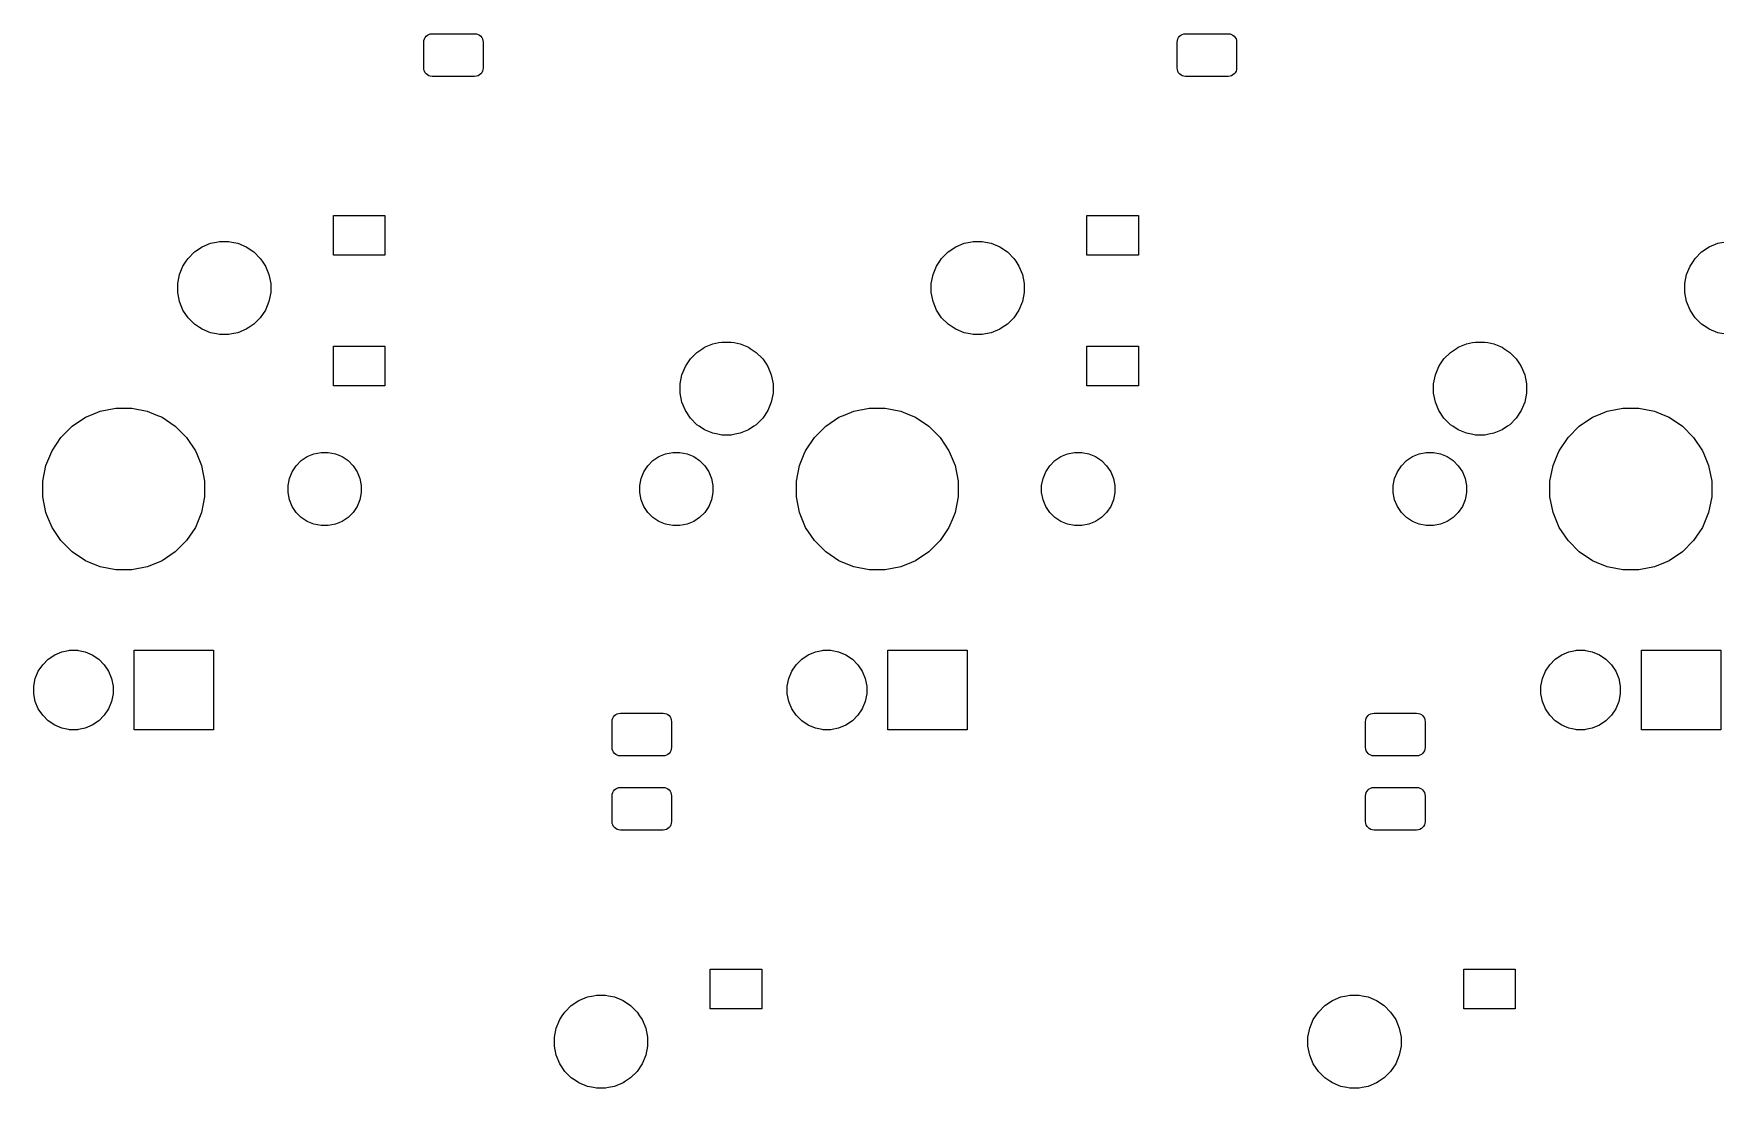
# Model space of a CAD drawing. Extents: x -9 to 373, y -109 to 9.
# Drawn here: x 245.38 to 288.06, y -77.06 to -50.41 of the extents above; entities that cross this region are included whole.
import ezdxf

# ---------------------------------------------------------------- set-up
doc = ezdxf.new("R2010")
doc.units = 0
doc.layers.add('BLACK', color=7, linetype='CONTINUOUS')

msp = doc.modelspace()

# ---------------------------------------------------------------- linework, layer by layer
at = {"layer": 'BLACK', "linetype": 'CONTINUOUS'}
for p, q in [((255.233, -50.6181), (255.238, -50.5718)), ((255.233, -51.2694), (255.233, -50.6181)), ((255.238, -50.5718), (255.25, -50.5331)), ((255.25, -50.5331), (255.269, -50.4975)), ((255.269, -50.4975), (255.294, -50.4662)), ((255.294, -50.4662), (255.326, -50.4406)), ((255.326, -50.4406), (255.361, -50.4215)), ((255.361, -50.4215), (255.4, -50.4098)), ((255.4, -50.4098), (255.446, -50.4052)), ((255.446, -50.4052), (256.522, -50.4052)), ((256.522, -50.4052), (256.569, -50.4098)), ((256.569, -50.4098), (256.608, -50.4215)), ((256.608, -50.4215), (256.643, -50.4406)), ((256.643, -50.4406), (256.674, -50.4662)), ((256.674, -50.4662), (256.7, -50.4975)), ((256.7, -50.4975), (256.719, -50.5331)), ((256.719, -50.5331), (256.731, -50.5718)), ((256.731, -50.5718), (256.735, -50.6181)), ((256.735, -50.6181), (256.735, -51.2694)), ((274.283, -50.6181), (274.288, -50.5718)), ((274.283, -51.2694), (274.283, -50.6181)), ((274.288, -50.5718), (274.3, -50.5331)), ((274.3, -50.5331), (274.319, -50.4975)), ((274.319, -50.4975), (274.344, -50.4662)), ((274.344, -50.4662), (274.376, -50.4406)), ((274.376, -50.4406), (274.411, -50.4215)), ((274.411, -50.4215), (274.45, -50.4098)), ((274.45, -50.4098), (274.496, -50.4052)), ((274.496, -50.4052), (275.572, -50.4052)), ((275.572, -50.4052), (275.619, -50.4098)), ((275.619, -50.4098), (275.658, -50.4215)), ((275.658, -50.4215), (275.693, -50.4406)), ((275.693, -50.4406), (275.724, -50.4662)), ((275.724, -50.4662), (275.75, -50.4975)), ((275.75, -50.4975), (275.769, -50.5331)), ((275.769, -50.5331), (275.781, -50.5718)), ((275.781, -50.5718), (275.785, -50.6181)), ((275.785, -50.6181), (275.785, -51.2694)), ((255.238, -51.3157), (255.233, -51.2694)), ((255.25, -51.3544), (255.238, -51.3157)), ((255.269, -51.39), (255.25, -51.3544)), ((255.294, -51.4213), (255.269, -51.39)), ((255.326, -51.4469), (255.294, -51.4213)), ((255.361, -51.466), (255.326, -51.4469)), ((255.4, -51.4777), (255.361, -51.466)), ((255.446, -51.4823), (255.4, -51.4777)), ((256.522, -51.4823), (255.446, -51.4823)), ((256.569, -51.4777), (256.522, -51.4823)), ((256.608, -51.466), (256.569, -51.4777)), ((256.643, -51.4469), (256.608, -51.466)), ((256.674, -51.4213), (256.643, -51.4469)), ((256.7, -51.39), (256.674, -51.4213)), ((256.719, -51.3544), (256.7, -51.39)), ((256.731, -51.3157), (256.719, -51.3544)), ((256.735, -51.2694), (256.731, -51.3157)), ((274.288, -51.3157), (274.283, -51.2694)), ((274.3, -51.3544), (274.288, -51.3157)), ((274.319, -51.39), (274.3, -51.3544)), ((274.344, -51.4213), (274.319, -51.39)), ((274.376, -51.4469), (274.344, -51.4213)), ((274.411, -51.466), (274.376, -51.4469)), ((274.45, -51.4777), (274.411, -51.466)), ((274.496, -51.4823), (274.45, -51.4777)), ((275.572, -51.4823), (274.496, -51.4823)), ((275.619, -51.4777), (275.572, -51.4823)), ((275.658, -51.466), (275.619, -51.4777)), ((275.693, -51.4469), (275.658, -51.466)), ((275.724, -51.4213), (275.693, -51.4469)), ((275.75, -51.39), (275.724, -51.4213)), ((275.769, -51.3544), (275.75, -51.39)), ((275.781, -51.3157), (275.769, -51.3544)), ((275.785, -51.2694), (275.781, -51.3157)), ((252.952, -56.001), (252.952, -54.999)), ((252.952, -54.999), (254.254, -54.999)), ((254.254, -54.999), (254.254, -56.001)), ((272.002, -56.001), (272.002, -54.999)), ((272.002, -54.999), (273.304, -54.999)), ((273.304, -54.999), (273.304, -56.001)), ((249.44, -55.919), (249.633, -55.7903)), ((249.633, -55.7903), (249.847, -55.7017)), ((249.633, -55.7903), (249.633, -55.7903)), ((249.847, -55.7017), (249.998, -55.6716)), ((249.998, -55.6716), (250.074, -55.6565)), ((250.074, -55.6565), (250.306, -55.6565)), ((250.306, -55.6565), (250.382, -55.6716)), ((250.382, -55.6716), (250.533, -55.7017)), ((250.533, -55.7017), (250.747, -55.7903)), ((250.747, -55.7903), (250.747, -55.7903)), ((250.747, -55.7903), (250.94, -55.919)), ((268.49, -55.919), (268.683, -55.7903)), ((268.683, -55.7903), (268.897, -55.7017)), ((268.683, -55.7903), (268.683, -55.7903)), ((268.897, -55.7017), (269.048, -55.6716)), ((269.048, -55.6716), (269.124, -55.6565)), ((269.124, -55.6565), (269.356, -55.6565)), ((269.356, -55.6565), (269.432, -55.6716)), ((269.432, -55.6716), (269.583, -55.7017)), ((269.583, -55.7017), (269.797, -55.7903)), ((269.797, -55.7903), (269.797, -55.7903)), ((269.797, -55.7903), (269.99, -55.919)), ((287.54, -55.919), (287.733, -55.7903)), ((287.733, -55.7903), (287.947, -55.7017)), ((287.733, -55.7903), (287.733, -55.7903)), ((287.947, -55.7017), (288.098, -55.6716)), ((249.059, -56.4895), (249.148, -56.2755)), ((249.148, -56.2755), (249.231, -56.1509)), ((249.231, -56.1509), (249.277, -56.0828)), ((249.277, -56.0828), (249.44, -55.919)), ((250.94, -55.919), (251.103, -56.0828)), ((251.103, -56.0828), (251.149, -56.1509)), ((251.149, -56.1509), (251.232, -56.2755)), ((251.232, -56.2755), (251.321, -56.4895)), ((254.254, -56.001), (252.952, -56.001)), ((268.109, -56.4895), (268.198, -56.2755)), ((268.198, -56.2755), (268.281, -56.1509)), ((268.281, -56.1509), (268.327, -56.0828)), ((268.327, -56.0828), (268.49, -55.919)), ((269.99, -55.919), (270.153, -56.0828)), ((270.153, -56.0828), (270.199, -56.1509)), ((270.199, -56.1509), (270.282, -56.2755)), ((270.282, -56.2755), (270.371, -56.4895)), ((273.304, -56.001), (272.002, -56.001)), ((287.159, -56.4895), (287.248, -56.2755)), ((287.248, -56.2755), (287.331, -56.1509)), ((287.331, -56.1509), (287.377, -56.0828)), ((287.377, -56.0828), (287.54, -55.919)), ((249.014, -56.7167), (249.059, -56.4895)), ((249.014, -56.9483), (249.014, -56.7167)), ((251.321, -56.4895), (251.366, -56.7167)), ((251.366, -56.7167), (251.366, -56.9483)), ((268.064, -56.7167), (268.109, -56.4895)), ((268.064, -56.9483), (268.064, -56.7167)), ((270.371, -56.4895), (270.416, -56.7167)), ((270.416, -56.7167), (270.416, -56.9483)), ((287.114, -56.7167), (287.159, -56.4895)), ((287.114, -56.9483), (287.114, -56.7167)), ((249.059, -57.1755), (249.014, -56.9483)), ((249.148, -57.3895), (249.059, -57.1755)), ((251.321, -57.1755), (251.232, -57.3895)), ((251.366, -56.9483), (251.321, -57.1755)), ((268.109, -57.1755), (268.064, -56.9483)), ((268.198, -57.3895), (268.109, -57.1755)), ((270.371, -57.1755), (270.282, -57.3895)), ((270.416, -56.9483), (270.371, -57.1755)), ((287.159, -57.1755), (287.114, -56.9483)), ((287.248, -57.3895), (287.159, -57.1755)), ((249.277, -57.5822), (249.148, -57.3895)), ((249.148, -57.3895), (249.148, -57.3895)), ((249.44, -57.746), (249.277, -57.5822)), ((251.103, -57.5822), (250.94, -57.746)), ((251.232, -57.3895), (251.103, -57.5822)), ((251.232, -57.3895), (251.232, -57.3895)), ((268.327, -57.5822), (268.198, -57.3895)), ((268.198, -57.3895), (268.198, -57.3895)), ((268.49, -57.746), (268.327, -57.5822)), ((270.153, -57.5822), (269.99, -57.746)), ((270.282, -57.3895), (270.153, -57.5822)), ((270.282, -57.3895), (270.282, -57.3895)), ((287.377, -57.5822), (287.248, -57.3895)), ((287.248, -57.3895), (287.248, -57.3895)), ((287.54, -57.746), (287.377, -57.5822)), ((249.569, -57.8318), (249.44, -57.746)), ((249.633, -57.8747), (249.569, -57.8318)), ((249.847, -57.9633), (249.633, -57.8747)), ((249.998, -57.9934), (249.847, -57.9633)), ((250.074, -58.0085), (249.998, -57.9934)), ((250.306, -58.0085), (250.074, -58.0085)), ((250.382, -57.9934), (250.306, -58.0085)), ((250.533, -57.9633), (250.382, -57.9934)), ((250.747, -57.8747), (250.533, -57.9633)), ((250.811, -57.8318), (250.747, -57.8747)), ((250.94, -57.746), (250.811, -57.8318)), ((268.619, -57.8318), (268.49, -57.746)), ((268.683, -57.8747), (268.619, -57.8318)), ((268.897, -57.9633), (268.683, -57.8747)), ((269.048, -57.9934), (268.897, -57.9633)), ((269.124, -58.0085), (269.048, -57.9934)), ((269.356, -58.0085), (269.124, -58.0085)), ((269.432, -57.9934), (269.356, -58.0085)), ((269.583, -57.9633), (269.432, -57.9934)), ((269.797, -57.8747), (269.583, -57.9633)), ((269.861, -57.8318), (269.797, -57.8747)), ((269.99, -57.746), (269.861, -57.8318)), ((287.669, -57.8318), (287.54, -57.746)), ((287.733, -57.8747), (287.669, -57.8318)), ((287.947, -57.9633), (287.733, -57.8747)), ((288.098, -57.9934), (287.947, -57.9633)), ((252.952, -59.301), (252.952, -58.299)), ((252.952, -58.299), (254.254, -58.299)), ((254.254, -58.299), (254.254, -59.301)), ((261.977, -58.6228), (262.14, -58.459)), ((262.14, -58.459), (262.292, -58.3579)), ((262.292, -58.3579), (262.333, -58.3303)), ((262.333, -58.3303), (262.547, -58.2417)), ((262.547, -58.2417), (262.698, -58.2116)), ((262.698, -58.2116), (262.774, -58.1965)), ((262.774, -58.1965), (263.006, -58.1965)), ((263.006, -58.1965), (263.082, -58.2116)), ((263.082, -58.2116), (263.233, -58.2417)), ((263.233, -58.2417), (263.447, -58.3303)), ((263.447, -58.3303), (263.488, -58.3579)), ((263.488, -58.3579), (263.64, -58.459)), ((263.64, -58.459), (263.803, -58.6228)), ((272.002, -59.301), (272.002, -58.299)), ((272.002, -58.299), (273.304, -58.299)), ((273.304, -58.299), (273.304, -59.301)), ((281.027, -58.6228), (281.19, -58.459)), ((281.19, -58.459), (281.342, -58.3579)), ((281.342, -58.3579), (281.383, -58.3303)), ((281.383, -58.3303), (281.597, -58.2417)), ((281.597, -58.2417), (281.748, -58.2116)), ((281.748, -58.2116), (281.824, -58.1965)), ((281.824, -58.1965), (282.056, -58.1965)), ((282.056, -58.1965), (282.132, -58.2116)), ((282.132, -58.2116), (282.283, -58.2417)), ((282.283, -58.2417), (282.497, -58.3303)), ((282.497, -58.3303), (282.538, -58.3579)), ((282.538, -58.3579), (282.69, -58.459)), ((282.69, -58.459), (282.853, -58.6228)), ((261.759, -59.0295), (261.848, -58.8155)), ((261.848, -58.8155), (261.891, -58.7513)), ((261.891, -58.7513), (261.977, -58.6228)), ((263.803, -58.6228), (263.889, -58.7513)), ((263.889, -58.7513), (263.932, -58.8155)), ((263.932, -58.8155), (264.021, -59.0295)), ((280.809, -59.0295), (280.898, -58.8155)), ((280.898, -58.8155), (280.941, -58.7513)), ((280.941, -58.7513), (281.027, -58.6228)), ((282.853, -58.6228), (282.939, -58.7513)), ((282.939, -58.7513), (282.982, -58.8155)), ((282.982, -58.8155), (283.071, -59.0295)), ((254.254, -59.301), (252.952, -59.301)), ((261.714, -59.2567), (261.759, -59.0295)), ((261.714, -59.4883), (261.714, -59.2567)), ((264.021, -59.0295), (264.066, -59.2567)), ((264.066, -59.2567), (264.066, -59.4883)), ((273.304, -59.301), (272.002, -59.301)), ((280.764, -59.2567), (280.809, -59.0295)), ((280.764, -59.4883), (280.764, -59.2567)), ((283.071, -59.0295), (283.116, -59.2567)), ((283.116, -59.2567), (283.116, -59.4883)), ((261.759, -59.7155), (261.714, -59.4883)), ((261.848, -59.9295), (261.759, -59.7155)), ((264.021, -59.7155), (263.932, -59.9295)), ((264.066, -59.4883), (264.021, -59.7155)), ((280.809, -59.7155), (280.764, -59.4883)), ((280.898, -59.9295), (280.809, -59.7155)), ((283.071, -59.7155), (282.982, -59.9295)), ((283.116, -59.4883), (283.071, -59.7155)), ((246.346, -60.3241), (246.681, -60.1003)), ((246.681, -60.1003), (246.836, -60.0365)), ((246.836, -60.0365), (247.054, -59.9462)), ((247.054, -59.9462), (247.449, -59.8676)), ((247.449, -59.8676), (247.851, -59.8676)), ((247.851, -59.8676), (248.246, -59.9462)), ((248.246, -59.9462), (248.464, -60.0365)), ((248.464, -60.0365), (248.619, -60.1003)), ((248.619, -60.1003), (248.954, -60.3241)), ((261.977, -60.1222), (261.848, -59.9295)), ((261.848, -59.9295), (261.848, -59.9295)), ((262.14, -60.286), (261.977, -60.1222)), ((263.803, -60.1222), (263.64, -60.286)), ((263.932, -59.9295), (263.803, -60.1222)), ((263.932, -59.9295), (263.932, -59.9295)), ((265.396, -60.3241), (265.731, -60.1003)), ((265.731, -60.1003), (265.886, -60.0365)), ((265.886, -60.0365), (266.104, -59.9462)), ((266.104, -59.9462), (266.499, -59.8676)), ((266.499, -59.8676), (266.901, -59.8676)), ((266.901, -59.8676), (267.296, -59.9462)), ((267.296, -59.9462), (267.514, -60.0365)), ((267.514, -60.0365), (267.669, -60.1003)), ((267.669, -60.1003), (268.004, -60.3241)), ((281.027, -60.1222), (280.898, -59.9295)), ((280.898, -59.9295), (280.898, -59.9295)), ((281.19, -60.286), (281.027, -60.1222)), ((282.853, -60.1222), (282.69, -60.286)), ((282.982, -59.9295), (282.853, -60.1222)), ((282.982, -59.9295), (282.982, -59.9295)), ((284.446, -60.3241), (284.781, -60.1003)), ((284.781, -60.1003), (284.936, -60.0365)), ((284.936, -60.0365), (285.154, -59.9462)), ((285.154, -59.9462), (285.549, -59.8676)), ((285.549, -59.8676), (285.951, -59.8676)), ((285.951, -59.8676), (286.346, -59.9462)), ((286.346, -59.9462), (286.564, -60.0365)), ((286.564, -60.0365), (286.719, -60.1003)), ((286.719, -60.1003), (287.054, -60.3241)), ((245.838, -60.9439), (246.062, -60.609)), ((246.062, -60.609), (246.346, -60.3241)), ((248.954, -60.3241), (249.238, -60.609)), ((249.238, -60.609), (249.462, -60.9439)), ((262.197, -60.3241), (262.14, -60.286)), ((262.333, -60.4147), (262.197, -60.3241)), ((262.547, -60.5033), (262.333, -60.4147)), ((262.671, -60.5281), (262.547, -60.5033)), ((262.774, -60.5485), (262.671, -60.5281)), ((263.006, -60.5485), (262.774, -60.5485)), ((263.109, -60.5281), (263.006, -60.5485)), ((263.233, -60.5033), (263.109, -60.5281)), ((263.447, -60.4147), (263.233, -60.5033)), ((263.583, -60.3241), (263.447, -60.4147)), ((263.64, -60.286), (263.583, -60.3241)), ((264.888, -60.9439), (265.112, -60.609)), ((265.112, -60.609), (265.396, -60.3241)), ((268.004, -60.3241), (268.288, -60.609)), ((268.288, -60.609), (268.512, -60.9439)), ((281.247, -60.3241), (281.19, -60.286)), ((281.383, -60.4147), (281.247, -60.3241)), ((281.597, -60.5033), (281.383, -60.4147)), ((281.721, -60.5281), (281.597, -60.5033)), ((281.824, -60.5485), (281.721, -60.5281)), ((282.056, -60.5485), (281.824, -60.5485)), ((282.159, -60.5281), (282.056, -60.5485)), ((282.283, -60.5033), (282.159, -60.5281)), ((282.497, -60.4147), (282.283, -60.5033)), ((282.633, -60.3241), (282.497, -60.4147)), ((282.69, -60.286), (282.633, -60.3241)), ((283.938, -60.9439), (284.162, -60.609)), ((284.162, -60.609), (284.446, -60.3241)), ((287.054, -60.3241), (287.338, -60.609)), ((287.338, -60.609), (287.562, -60.9439)), ((245.684, -61.316), (245.805, -61.0221)), ((245.805, -61.0221), (245.838, -60.9439)), ((249.462, -60.9439), (249.495, -61.0221)), ((249.495, -61.0221), (249.616, -61.316)), ((252.291, -61.0919), (252.46, -61.0221)), ((252.46, -61.0221), (252.639, -60.9865)), ((252.639, -60.9865), (252.821, -60.9865)), ((252.821, -60.9865), (253, -61.0221)), ((253, -61.0221), (253.169, -61.0919)), ((261.181, -61.0919), (261.35, -61.0221)), ((261.35, -61.0221), (261.529, -60.9865)), ((261.529, -60.9865), (261.711, -60.9865)), ((261.711, -60.9865), (261.89, -61.0221)), ((261.89, -61.0221), (262.059, -61.0919)), ((264.734, -61.316), (264.855, -61.0221)), ((264.855, -61.0221), (264.888, -60.9439)), ((268.512, -60.9439), (268.545, -61.0221)), ((268.545, -61.0221), (268.666, -61.316)), ((271.341, -61.0919), (271.51, -61.0221)), ((271.51, -61.0221), (271.689, -60.9865)), ((271.689, -60.9865), (271.871, -60.9865)), ((271.871, -60.9865), (272.05, -61.0221)), ((272.05, -61.0221), (272.219, -61.0919)), ((280.231, -61.0919), (280.4, -61.0221)), ((280.4, -61.0221), (280.579, -60.9865)), ((280.579, -60.9865), (280.761, -60.9865)), ((280.761, -60.9865), (280.94, -61.0221)), ((280.94, -61.0221), (281.109, -61.0919)), ((283.784, -61.316), (283.905, -61.0221)), ((283.905, -61.0221), (283.938, -60.9439)), ((287.562, -60.9439), (287.595, -61.0221)), ((287.595, -61.0221), (287.716, -61.316)), ((245.605, -61.7111), (245.684, -61.316)), ((249.616, -61.316), (249.695, -61.7111)), ((251.909, -61.4739), (252.011, -61.3222)), ((252.011, -61.3222), (252.14, -61.1932)), ((252.14, -61.1932), (252.291, -61.0919)), ((253.169, -61.0919), (253.32, -61.1932)), ((253.32, -61.1932), (253.449, -61.3222)), ((253.449, -61.3222), (253.551, -61.4739)), ((260.799, -61.4739), (260.901, -61.3222)), ((260.901, -61.3222), (261.03, -61.1932)), ((261.03, -61.1932), (261.181, -61.0919)), ((262.059, -61.0919), (262.21, -61.1932)), ((262.21, -61.1932), (262.339, -61.3222)), ((262.339, -61.3222), (262.441, -61.4739)), ((264.655, -61.7111), (264.734, -61.316)), ((268.666, -61.316), (268.745, -61.7111)), ((270.959, -61.4739), (271.061, -61.3222)), ((271.061, -61.3222), (271.19, -61.1932)), ((271.19, -61.1932), (271.341, -61.0919)), ((272.219, -61.0919), (272.37, -61.1932)), ((272.37, -61.1932), (272.499, -61.3222)), ((272.499, -61.3222), (272.601, -61.4739)), ((279.849, -61.4739), (279.951, -61.3222)), ((279.951, -61.3222), (280.08, -61.1932)), ((280.08, -61.1932), (280.231, -61.0919)), ((281.109, -61.0919), (281.26, -61.1932)), ((281.26, -61.1932), (281.389, -61.3222)), ((281.389, -61.3222), (281.491, -61.4739)), ((283.705, -61.7111), (283.784, -61.316)), ((287.716, -61.316), (287.795, -61.7111)), ((245.605, -62.1139), (245.605, -61.7111)), ((249.695, -61.7111), (249.695, -62.1139)), ((251.804, -61.8213), (251.84, -61.6424)), ((251.804, -62.0037), (251.804, -61.8213)), ((251.84, -61.6424), (251.909, -61.4739)), ((253.551, -61.4739), (253.62, -61.6424)), ((253.62, -61.6424), (253.656, -61.8213)), ((253.656, -61.8213), (253.656, -62.0037)), ((260.694, -61.8213), (260.73, -61.6424)), ((260.694, -62.0037), (260.694, -61.8213)), ((260.73, -61.6424), (260.799, -61.4739)), ((262.441, -61.4739), (262.51, -61.6424)), ((262.51, -61.6424), (262.546, -61.8213)), ((262.546, -61.8213), (262.546, -62.0037)), ((264.655, -62.1139), (264.655, -61.7111)), ((268.745, -61.7111), (268.745, -62.1139)), ((270.854, -61.8213), (270.89, -61.6424)), ((270.854, -62.0037), (270.854, -61.8213)), ((270.89, -61.6424), (270.959, -61.4739)), ((272.601, -61.4739), (272.67, -61.6424)), ((272.67, -61.6424), (272.706, -61.8213)), ((272.706, -61.8213), (272.706, -62.0037)), ((279.744, -61.8213), (279.78, -61.6424)), ((279.744, -62.0037), (279.744, -61.8213)), ((279.78, -61.6424), (279.849, -61.4739)), ((281.491, -61.4739), (281.56, -61.6424)), ((281.56, -61.6424), (281.596, -61.8213)), ((281.596, -61.8213), (281.596, -62.0037)), ((283.705, -62.1139), (283.705, -61.7111)), ((287.795, -61.7111), (287.795, -62.1139)), ((245.684, -62.509), (245.605, -62.1139)), ((249.695, -62.1139), (249.616, -62.509)), ((251.84, -62.1826), (251.804, -62.0037)), ((251.909, -62.3511), (251.84, -62.1826)), ((253.62, -62.1826), (253.551, -62.3511)), ((253.656, -62.0037), (253.62, -62.1826)), ((260.73, -62.1826), (260.694, -62.0037)), ((260.799, -62.3511), (260.73, -62.1826)), ((262.51, -62.1826), (262.441, -62.3511)), ((262.546, -62.0037), (262.51, -62.1826)), ((264.734, -62.509), (264.655, -62.1139)), ((268.745, -62.1139), (268.666, -62.509)), ((270.89, -62.1826), (270.854, -62.0037)), ((270.959, -62.3511), (270.89, -62.1826)), ((272.67, -62.1826), (272.601, -62.3511)), ((272.706, -62.0037), (272.67, -62.1826)), ((279.78, -62.1826), (279.744, -62.0037)), ((279.849, -62.3511), (279.78, -62.1826)), ((281.56, -62.1826), (281.491, -62.3511)), ((281.596, -62.0037), (281.56, -62.1826)), ((283.784, -62.509), (283.705, -62.1139)), ((287.795, -62.1139), (287.716, -62.509)), ((245.735, -62.6318), (245.684, -62.509)), ((245.838, -62.8811), (245.735, -62.6318)), ((249.565, -62.6318), (249.462, -62.8811)), ((249.616, -62.509), (249.565, -62.6318)), ((252.011, -62.5028), (251.909, -62.3511)), ((252.14, -62.6318), (252.011, -62.5028)), ((252.291, -62.7331), (252.14, -62.6318)), ((252.46, -62.8029), (252.291, -62.7331)), ((253.169, -62.7331), (253, -62.8029)), ((253.32, -62.6318), (253.169, -62.7331)), ((253.449, -62.5028), (253.32, -62.6318)), ((253.551, -62.3511), (253.449, -62.5028)), ((260.901, -62.5028), (260.799, -62.3511)), ((261.03, -62.6318), (260.901, -62.5028)), ((261.181, -62.7331), (261.03, -62.6318)), ((261.35, -62.8029), (261.181, -62.7331)), ((262.059, -62.7331), (261.89, -62.8029)), ((262.21, -62.6318), (262.059, -62.7331)), ((262.339, -62.5028), (262.21, -62.6318)), ((262.441, -62.3511), (262.339, -62.5028)), ((264.785, -62.6318), (264.734, -62.509)), ((264.888, -62.8811), (264.785, -62.6318)), ((268.615, -62.6318), (268.512, -62.8811)), ((268.666, -62.509), (268.615, -62.6318)), ((271.061, -62.5028), (270.959, -62.3511)), ((271.19, -62.6318), (271.061, -62.5028)), ((271.341, -62.7331), (271.19, -62.6318)), ((271.51, -62.8029), (271.341, -62.7331)), ((272.219, -62.7331), (272.05, -62.8029)), ((272.37, -62.6318), (272.219, -62.7331)), ((272.499, -62.5028), (272.37, -62.6318)), ((272.601, -62.3511), (272.499, -62.5028)), ((279.951, -62.5028), (279.849, -62.3511)), ((280.08, -62.6318), (279.951, -62.5028)), ((280.231, -62.7331), (280.08, -62.6318)), ((280.4, -62.8029), (280.231, -62.7331)), ((281.109, -62.7331), (280.94, -62.8029)), ((281.26, -62.6318), (281.109, -62.7331)), ((281.389, -62.5028), (281.26, -62.6318)), ((281.491, -62.3511), (281.389, -62.5028)), ((283.835, -62.6318), (283.784, -62.509)), ((283.938, -62.8811), (283.835, -62.6318)), ((287.665, -62.6318), (287.562, -62.8811)), ((287.716, -62.509), (287.665, -62.6318)), ((246.062, -63.216), (245.838, -62.8811)), ((249.462, -62.8811), (249.238, -63.216)), ((252.639, -62.8385), (252.46, -62.8029)), ((252.821, -62.8385), (252.639, -62.8385)), ((253, -62.8029), (252.821, -62.8385)), ((261.529, -62.8385), (261.35, -62.8029)), ((261.711, -62.8385), (261.529, -62.8385)), ((261.89, -62.8029), (261.711, -62.8385)), ((265.112, -63.216), (264.888, -62.8811)), ((268.512, -62.8811), (268.288, -63.216)), ((271.689, -62.8385), (271.51, -62.8029)), ((271.871, -62.8385), (271.689, -62.8385)), ((272.05, -62.8029), (271.871, -62.8385)), ((280.579, -62.8385), (280.4, -62.8029)), ((280.761, -62.8385), (280.579, -62.8385)), ((280.94, -62.8029), (280.761, -62.8385)), ((284.162, -63.216), (283.938, -62.8811)), ((287.562, -62.8811), (287.338, -63.216)), ((246.346, -63.5009), (246.062, -63.216)), ((246.681, -63.7247), (246.346, -63.5009)), ((248.954, -63.5009), (248.619, -63.7247)), ((249.238, -63.216), (248.954, -63.5009)), ((265.396, -63.5009), (265.112, -63.216)), ((265.731, -63.7247), (265.396, -63.5009)), ((268.004, -63.5009), (267.669, -63.7247)), ((268.288, -63.216), (268.004, -63.5009)), ((284.446, -63.5009), (284.162, -63.216)), ((284.781, -63.7247), (284.446, -63.5009)), ((287.054, -63.5009), (286.719, -63.7247)), ((287.338, -63.216), (287.054, -63.5009)), ((246.782, -63.7663), (246.681, -63.7247)), ((247.054, -63.8788), (246.782, -63.7663)), ((247.449, -63.9574), (247.054, -63.8788)), ((247.851, -63.9574), (247.449, -63.9574)), ((248.246, -63.8788), (247.851, -63.9574)), ((248.518, -63.7663), (248.246, -63.8788)), ((248.619, -63.7247), (248.518, -63.7663)), ((265.832, -63.7663), (265.731, -63.7247)), ((266.104, -63.8788), (265.832, -63.7663)), ((266.499, -63.9574), (266.104, -63.8788)), ((266.901, -63.9574), (266.499, -63.9574)), ((267.296, -63.8788), (266.901, -63.9574)), ((267.568, -63.7663), (267.296, -63.8788)), ((267.669, -63.7247), (267.568, -63.7663)), ((284.882, -63.7663), (284.781, -63.7247)), ((285.154, -63.8788), (284.882, -63.7663)), ((285.549, -63.9574), (285.154, -63.8788)), ((285.951, -63.9574), (285.549, -63.9574)), ((286.346, -63.8788), (285.951, -63.9574)), ((286.618, -63.7663), (286.346, -63.8788)), ((286.719, -63.7247), (286.618, -63.7663)), ((245.74, -66.213), (245.905, -66.1032)), ((245.905, -66.1032), (246.087, -66.0276)), ((246.087, -66.0276), (246.254, -65.9945)), ((246.254, -65.9945), (246.281, -65.989)), ((246.281, -65.989), (246.479, -65.989)), ((246.479, -65.989), (246.506, -65.9945)), ((246.506, -65.9945), (246.673, -66.0276)), ((246.673, -66.0276), (246.855, -66.1032)), ((246.855, -66.1032), (247.02, -66.213)), ((247.916, -67.996), (247.916, -65.989)), ((247.916, -65.989), (249.923, -65.989)), ((249.923, -65.989), (249.923, -67.996)), ((264.79, -66.213), (264.955, -66.1032)), ((264.955, -66.1032), (265.137, -66.0276)), ((265.137, -66.0276), (265.304, -65.9945)), ((265.304, -65.9945), (265.331, -65.989)), ((265.331, -65.989), (265.529, -65.989)), ((265.529, -65.989), (265.556, -65.9945)), ((265.556, -65.9945), (265.723, -66.0276)), ((265.723, -66.0276), (265.905, -66.1032)), ((265.905, -66.1032), (266.07, -66.213)), ((266.966, -67.996), (266.966, -65.989)), ((266.966, -65.989), (268.974, -65.989)), ((268.974, -65.989), (268.974, -67.996)), ((283.84, -66.213), (284.005, -66.1032)), ((284.005, -66.1032), (284.187, -66.0276)), ((284.187, -66.0276), (284.354, -65.9945)), ((284.354, -65.9945), (284.381, -65.989)), ((284.381, -65.989), (284.579, -65.989)), ((284.579, -65.989), (284.606, -65.9945)), ((284.606, -65.9945), (284.773, -66.0276)), ((284.773, -66.0276), (284.955, -66.1032)), ((284.955, -66.1032), (285.12, -66.213)), ((286.017, -67.996), (286.017, -65.989)), ((286.017, -65.989), (288.024, -65.989)), ((288.024, -65.989), (288.024, -67.996)), ((245.415, -66.6998), (245.491, -66.5172)), ((245.491, -66.5172), (245.601, -66.3528)), ((245.601, -66.3528), (245.74, -66.213)), ((247.02, -66.213), (247.159, -66.3528)), ((247.159, -66.3528), (247.269, -66.5172)), ((247.269, -66.5172), (247.345, -66.6998)), ((264.465, -66.6998), (264.541, -66.5172)), ((264.541, -66.5172), (264.651, -66.3528)), ((264.651, -66.3528), (264.79, -66.213)), ((266.07, -66.213), (266.209, -66.3528)), ((266.209, -66.3528), (266.319, -66.5172)), ((266.319, -66.5172), (266.395, -66.6998)), ((283.515, -66.6998), (283.591, -66.5172)), ((283.591, -66.5172), (283.701, -66.3528)), ((283.701, -66.3528), (283.84, -66.213)), ((285.12, -66.213), (285.259, -66.3528)), ((285.259, -66.3528), (285.369, -66.5172)), ((285.369, -66.5172), (285.445, -66.6998)), ((245.376, -66.8937), (245.415, -66.6998)), ((245.376, -67.0913), (245.376, -66.8937)), ((247.345, -66.6998), (247.383, -66.8937)), ((247.383, -66.8937), (247.383, -67.0913)), ((264.426, -66.8937), (264.465, -66.6998)), ((264.426, -67.0913), (264.426, -66.8937)), ((266.395, -66.6998), (266.433, -66.8937)), ((266.433, -66.8937), (266.433, -67.0913)), ((283.476, -66.8937), (283.515, -66.6998)), ((283.476, -67.0913), (283.476, -66.8937)), ((285.445, -66.6998), (285.483, -66.8937)), ((285.483, -66.8937), (285.483, -67.0913)), ((245.415, -67.2852), (245.376, -67.0913)), ((245.491, -67.4678), (245.415, -67.2852)), ((247.345, -67.2852), (247.269, -67.4678)), ((247.383, -67.0913), (247.345, -67.2852)), ((264.465, -67.2852), (264.426, -67.0913)), ((264.541, -67.4678), (264.465, -67.2852)), ((266.395, -67.2852), (266.319, -67.4678)), ((266.433, -67.0913), (266.395, -67.2852)), ((283.515, -67.2852), (283.476, -67.0913)), ((283.591, -67.4678), (283.515, -67.2852)), ((285.445, -67.2852), (285.369, -67.4678)), ((285.483, -67.0913), (285.445, -67.2852)), ((245.601, -67.6322), (245.491, -67.4678)), ((245.74, -67.772), (245.601, -67.6322)), ((245.905, -67.8818), (245.74, -67.772)), ((247.02, -67.772), (246.855, -67.8818)), ((247.159, -67.6322), (247.02, -67.772)), ((247.269, -67.4678), (247.159, -67.6322)), ((259.996, -67.7931), (260, -67.7468)), ((259.996, -68.4444), (259.996, -67.7931)), ((260, -67.7468), (260.012, -67.7081)), ((260.012, -67.7081), (260.031, -67.6725)), ((260.031, -67.6725), (260.057, -67.6412)), ((260.057, -67.6412), (260.088, -67.6156)), ((260.088, -67.6156), (260.124, -67.5965)), ((260.124, -67.5965), (260.162, -67.5848)), ((260.162, -67.5848), (260.209, -67.5802)), ((260.209, -67.5802), (261.285, -67.5802)), ((261.285, -67.5802), (261.331, -67.5848)), ((261.331, -67.5848), (261.37, -67.5965)), ((261.37, -67.5965), (261.406, -67.6156)), ((261.406, -67.6156), (261.437, -67.6412)), ((261.437, -67.6412), (261.463, -67.6725)), ((261.463, -67.6725), (261.482, -67.7081)), ((261.482, -67.7081), (261.493, -67.7468)), ((261.493, -67.7468), (261.498, -67.7931)), ((261.498, -67.7931), (261.498, -68.4444)), ((264.651, -67.6322), (264.541, -67.4678)), ((264.79, -67.772), (264.651, -67.6322)), ((264.955, -67.8818), (264.79, -67.772)), ((266.07, -67.772), (265.905, -67.8818)), ((266.209, -67.6322), (266.07, -67.772)), ((266.319, -67.4678), (266.209, -67.6322)), ((279.046, -67.7931), (279.05, -67.7468)), ((279.046, -68.4444), (279.046, -67.7931)), ((279.05, -67.7468), (279.062, -67.7081)), ((279.062, -67.7081), (279.081, -67.6725)), ((279.081, -67.6725), (279.107, -67.6412)), ((279.107, -67.6412), (279.138, -67.6156)), ((279.138, -67.6156), (279.174, -67.5965)), ((279.174, -67.5965), (279.212, -67.5848)), ((279.212, -67.5848), (279.259, -67.5802)), ((279.259, -67.5802), (280.335, -67.5802)), ((280.335, -67.5802), (280.381, -67.5848)), ((280.381, -67.5848), (280.42, -67.5965)), ((280.42, -67.5965), (280.456, -67.6156)), ((280.456, -67.6156), (280.487, -67.6412)), ((280.487, -67.6412), (280.513, -67.6725)), ((280.513, -67.6725), (280.532, -67.7081)), ((280.532, -67.7081), (280.543, -67.7468)), ((280.543, -67.7468), (280.548, -67.7931)), ((280.548, -67.7931), (280.548, -68.4444)), ((283.701, -67.6322), (283.591, -67.4678)), ((283.84, -67.772), (283.701, -67.6322)), ((284.005, -67.8818), (283.84, -67.772)), ((285.12, -67.772), (284.955, -67.8818)), ((285.259, -67.6322), (285.12, -67.772)), ((285.369, -67.4678), (285.259, -67.6322)), ((246.087, -67.9574), (245.905, -67.8818)), ((246.254, -67.9905), (246.087, -67.9574)), ((246.281, -67.996), (246.254, -67.9905)), ((246.479, -67.996), (246.281, -67.996)), ((246.506, -67.9905), (246.479, -67.996)), ((246.673, -67.9574), (246.506, -67.9905)), ((246.855, -67.8818), (246.673, -67.9574)), ((249.923, -67.996), (247.916, -67.996)), ((265.137, -67.9574), (264.955, -67.8818)), ((265.304, -67.9905), (265.137, -67.9574)), ((265.331, -67.996), (265.304, -67.9905)), ((265.529, -67.996), (265.331, -67.996)), ((265.556, -67.9905), (265.529, -67.996)), ((265.723, -67.9574), (265.556, -67.9905)), ((265.905, -67.8818), (265.723, -67.9574)), ((268.974, -67.996), (266.966, -67.996)), ((284.187, -67.9574), (284.005, -67.8818)), ((284.354, -67.9905), (284.187, -67.9574)), ((284.381, -67.996), (284.354, -67.9905)), ((284.579, -67.996), (284.381, -67.996)), ((284.606, -67.9905), (284.579, -67.996)), ((284.773, -67.9574), (284.606, -67.9905)), ((284.955, -67.8818), (284.773, -67.9574)), ((288.024, -67.996), (286.017, -67.996)), ((260, -68.4907), (259.996, -68.4444)), ((260.012, -68.5294), (260, -68.4907)), ((260.031, -68.565), (260.012, -68.5294)), ((260.057, -68.5963), (260.031, -68.565)), ((260.088, -68.6219), (260.057, -68.5963)), ((260.124, -68.641), (260.088, -68.6219)), ((260.162, -68.6527), (260.124, -68.641)), ((260.209, -68.6572), (260.162, -68.6527)), ((261.285, -68.6572), (260.209, -68.6572)), ((261.331, -68.6527), (261.285, -68.6572)), ((261.37, -68.641), (261.331, -68.6527)), ((261.406, -68.6219), (261.37, -68.641)), ((261.437, -68.5963), (261.406, -68.6219)), ((261.463, -68.565), (261.437, -68.5963)), ((261.482, -68.5294), (261.463, -68.565)), ((261.493, -68.4907), (261.482, -68.5294)), ((261.498, -68.4444), (261.493, -68.4907)), ((279.05, -68.4907), (279.046, -68.4444)), ((279.062, -68.5294), (279.05, -68.4907)), ((279.081, -68.565), (279.062, -68.5294)), ((279.107, -68.5963), (279.081, -68.565)), ((279.138, -68.6219), (279.107, -68.5963)), ((279.174, -68.641), (279.138, -68.6219)), ((279.212, -68.6527), (279.174, -68.641)), ((279.259, -68.6572), (279.212, -68.6527)), ((280.335, -68.6572), (279.259, -68.6572)), ((280.381, -68.6527), (280.335, -68.6572)), ((280.42, -68.641), (280.381, -68.6527)), ((280.456, -68.6219), (280.42, -68.641)), ((280.487, -68.5963), (280.456, -68.6219)), ((280.513, -68.565), (280.487, -68.5963)), ((280.532, -68.5294), (280.513, -68.565)), ((280.543, -68.4907), (280.532, -68.5294)), ((280.548, -68.4444), (280.543, -68.4907)), ((260.012, -69.5831), (260.031, -69.5475)), ((260.031, -69.5475), (260.057, -69.5162)), ((260.057, -69.5162), (260.088, -69.4906)), ((260.088, -69.4906), (260.124, -69.4715)), ((260.124, -69.4715), (260.162, -69.4598)), ((260.162, -69.4598), (260.209, -69.4552)), ((260.209, -69.4552), (261.285, -69.4552)), ((261.285, -69.4552), (261.331, -69.4598)), ((261.331, -69.4598), (261.37, -69.4715)), ((261.37, -69.4715), (261.406, -69.4906)), ((261.406, -69.4906), (261.437, -69.5162)), ((261.437, -69.5162), (261.463, -69.5475)), ((261.463, -69.5475), (261.482, -69.5831)), ((279.062, -69.5831), (279.081, -69.5475)), ((279.081, -69.5475), (279.107, -69.5162)), ((279.107, -69.5162), (279.138, -69.4906)), ((279.138, -69.4906), (279.174, -69.4715)), ((279.174, -69.4715), (279.212, -69.4598)), ((279.212, -69.4598), (279.259, -69.4552)), ((279.259, -69.4552), (280.335, -69.4552)), ((280.335, -69.4552), (280.381, -69.4598)), ((280.381, -69.4598), (280.42, -69.4715)), ((280.42, -69.4715), (280.456, -69.4906)), ((280.456, -69.4906), (280.487, -69.5162)), ((280.487, -69.5162), (280.513, -69.5475)), ((280.513, -69.5475), (280.532, -69.5831)), ((259.996, -69.6681), (260, -69.6218)), ((259.996, -70.3194), (259.996, -69.6681)), ((260, -69.6218), (260.012, -69.5831)), ((261.482, -69.5831), (261.493, -69.6218)), ((261.493, -69.6218), (261.498, -69.6681)), ((261.498, -69.6681), (261.498, -70.3194)), ((279.046, -69.6681), (279.05, -69.6218)), ((279.046, -70.3194), (279.046, -69.6681)), ((279.05, -69.6218), (279.062, -69.5831)), ((280.532, -69.5831), (280.543, -69.6218)), ((280.543, -69.6218), (280.548, -69.6681)), ((280.548, -69.6681), (280.548, -70.3194)), ((260, -70.3657), (259.996, -70.3194)), ((260.012, -70.4044), (260, -70.3657)), ((260.031, -70.44), (260.012, -70.4044)), ((261.482, -70.4044), (261.463, -70.44)), ((261.493, -70.3657), (261.482, -70.4044)), ((261.498, -70.3194), (261.493, -70.3657)), ((279.05, -70.3657), (279.046, -70.3194)), ((279.062, -70.4044), (279.05, -70.3657)), ((279.081, -70.44), (279.062, -70.4044)), ((280.532, -70.4044), (280.513, -70.44)), ((280.543, -70.3657), (280.532, -70.4044)), ((280.548, -70.3194), (280.543, -70.3657)), ((260.057, -70.4713), (260.031, -70.44)), ((260.088, -70.4969), (260.057, -70.4713)), ((260.124, -70.516), (260.088, -70.4969)), ((260.162, -70.5277), (260.124, -70.516)), ((260.209, -70.5322), (260.162, -70.5277)), ((261.285, -70.5322), (260.209, -70.5322)), ((261.331, -70.5277), (261.285, -70.5322)), ((261.37, -70.516), (261.331, -70.5277)), ((261.406, -70.4969), (261.37, -70.516)), ((261.437, -70.4713), (261.406, -70.4969)), ((261.463, -70.44), (261.437, -70.4713)), ((279.107, -70.4713), (279.081, -70.44)), ((279.138, -70.4969), (279.107, -70.4713)), ((279.174, -70.516), (279.138, -70.4969)), ((279.212, -70.5277), (279.174, -70.516)), ((279.259, -70.5322), (279.212, -70.5277)), ((280.335, -70.5322), (279.259, -70.5322)), ((280.381, -70.5277), (280.335, -70.5322)), ((280.42, -70.516), (280.381, -70.5277)), ((280.456, -70.4969), (280.42, -70.516)), ((280.487, -70.4713), (280.456, -70.4969)), ((280.513, -70.44), (280.487, -70.4713)), ((262.477, -75.051), (262.477, -74.049)), ((262.477, -74.049), (263.779, -74.049)), ((263.779, -74.049), (263.779, -75.051)), ((281.527, -75.051), (281.527, -74.049)), ((281.527, -74.049), (282.829, -74.049)), ((282.829, -74.049), (282.829, -75.051)), ((258.802, -75.1328), (258.965, -74.969)), ((258.965, -74.969), (259.158, -74.8403)), ((259.158, -74.8403), (259.372, -74.7517)), ((259.158, -74.8403), (259.158, -74.8403)), ((259.372, -74.7517), (259.523, -74.7216)), ((259.523, -74.7216), (259.599, -74.7065)), ((259.599, -74.7065), (259.831, -74.7065)), ((259.831, -74.7065), (259.907, -74.7216)), ((259.907, -74.7216), (260.058, -74.7517)), ((260.058, -74.7517), (260.272, -74.8403)), ((260.272, -74.8403), (260.272, -74.8403)), ((260.272, -74.8403), (260.465, -74.969)), ((260.465, -74.969), (260.628, -75.1328)), ((263.779, -75.051), (262.477, -75.051)), ((277.852, -75.1328), (278.015, -74.969)), ((278.015, -74.969), (278.208, -74.8403)), ((278.208, -74.8403), (278.422, -74.7517)), ((278.208, -74.8403), (278.208, -74.8403)), ((278.422, -74.7517), (278.573, -74.7216)), ((278.573, -74.7216), (278.649, -74.7065)), ((278.649, -74.7065), (278.881, -74.7065)), ((278.881, -74.7065), (278.957, -74.7216)), ((278.957, -74.7216), (279.108, -74.7517)), ((279.108, -74.7517), (279.322, -74.8403)), ((279.322, -74.8403), (279.322, -74.8403)), ((279.322, -74.8403), (279.515, -74.969)), ((279.515, -74.969), (279.678, -75.1328)), ((282.829, -75.051), (281.527, -75.051)), ((258.539, -75.7667), (258.584, -75.5395)), ((258.584, -75.5395), (258.673, -75.3255)), ((258.673, -75.3255), (258.737, -75.2299)), ((258.737, -75.2299), (258.802, -75.1328)), ((260.628, -75.1328), (260.693, -75.2299)), ((260.693, -75.2299), (260.757, -75.3255)), ((260.757, -75.3255), (260.846, -75.5395)), ((260.846, -75.5395), (260.891, -75.7667)), ((277.589, -75.7667), (277.634, -75.5395)), ((277.634, -75.5395), (277.723, -75.3255)), ((277.723, -75.3255), (277.787, -75.2299)), ((277.787, -75.2299), (277.852, -75.1328)), ((279.678, -75.1328), (279.743, -75.2299)), ((279.743, -75.2299), (279.807, -75.3255)), ((279.807, -75.3255), (279.896, -75.5395)), ((279.896, -75.5395), (279.941, -75.7667)), ((258.539, -75.9983), (258.539, -75.7667)), ((260.891, -75.7667), (260.891, -75.9983)), ((277.589, -75.9983), (277.589, -75.7667)), ((279.941, -75.7667), (279.941, -75.9983)), ((258.584, -76.2255), (258.539, -75.9983)), ((258.673, -76.4395), (258.584, -76.2255)), ((260.846, -76.2255), (260.757, -76.4395)), ((260.891, -75.9983), (260.846, -76.2255)), ((277.634, -76.2255), (277.589, -75.9983)), ((277.723, -76.4395), (277.634, -76.2255)), ((279.896, -76.2255), (279.807, -76.4395)), ((279.941, -75.9983), (279.896, -76.2255)), ((258.802, -76.6322), (258.673, -76.4395)), ((258.673, -76.4395), (258.673, -76.4395)), ((258.965, -76.796), (258.802, -76.6322)), ((259.094, -76.8818), (258.965, -76.796)), ((260.465, -76.796), (260.336, -76.8818)), ((260.628, -76.6322), (260.465, -76.796)), ((260.757, -76.4395), (260.628, -76.6322)), ((260.757, -76.4395), (260.757, -76.4395)), ((277.852, -76.6322), (277.723, -76.4395)), ((277.723, -76.4395), (277.723, -76.4395)), ((278.015, -76.796), (277.852, -76.6322)), ((278.144, -76.8818), (278.015, -76.796)), ((279.515, -76.796), (279.386, -76.8818)), ((279.678, -76.6322), (279.515, -76.796)), ((279.807, -76.4395), (279.678, -76.6322)), ((279.807, -76.4395), (279.807, -76.4395)), ((259.158, -76.9247), (259.094, -76.8818)), ((259.372, -77.0133), (259.158, -76.9247)), ((259.523, -77.0434), (259.372, -77.0133)), ((259.599, -77.0585), (259.523, -77.0434)), ((259.831, -77.0585), (259.599, -77.0585)), ((259.907, -77.0434), (259.831, -77.0585)), ((260.058, -77.0133), (259.907, -77.0434)), ((260.272, -76.9247), (260.058, -77.0133)), ((260.336, -76.8818), (260.272, -76.9247)), ((278.208, -76.9247), (278.144, -76.8818)), ((278.422, -77.0133), (278.208, -76.9247)), ((278.573, -77.0434), (278.422, -77.0133)), ((278.649, -77.0585), (278.573, -77.0434)), ((278.881, -77.0585), (278.649, -77.0585)), ((278.957, -77.0434), (278.881, -77.0585)), ((279.108, -77.0133), (278.957, -77.0434)), ((279.322, -76.9247), (279.108, -77.0133)), ((279.386, -76.8818), (279.322, -76.9247))]:
    msp.add_line(p, q, dxfattribs=at)

doc.saveas('drawing.dxf')
